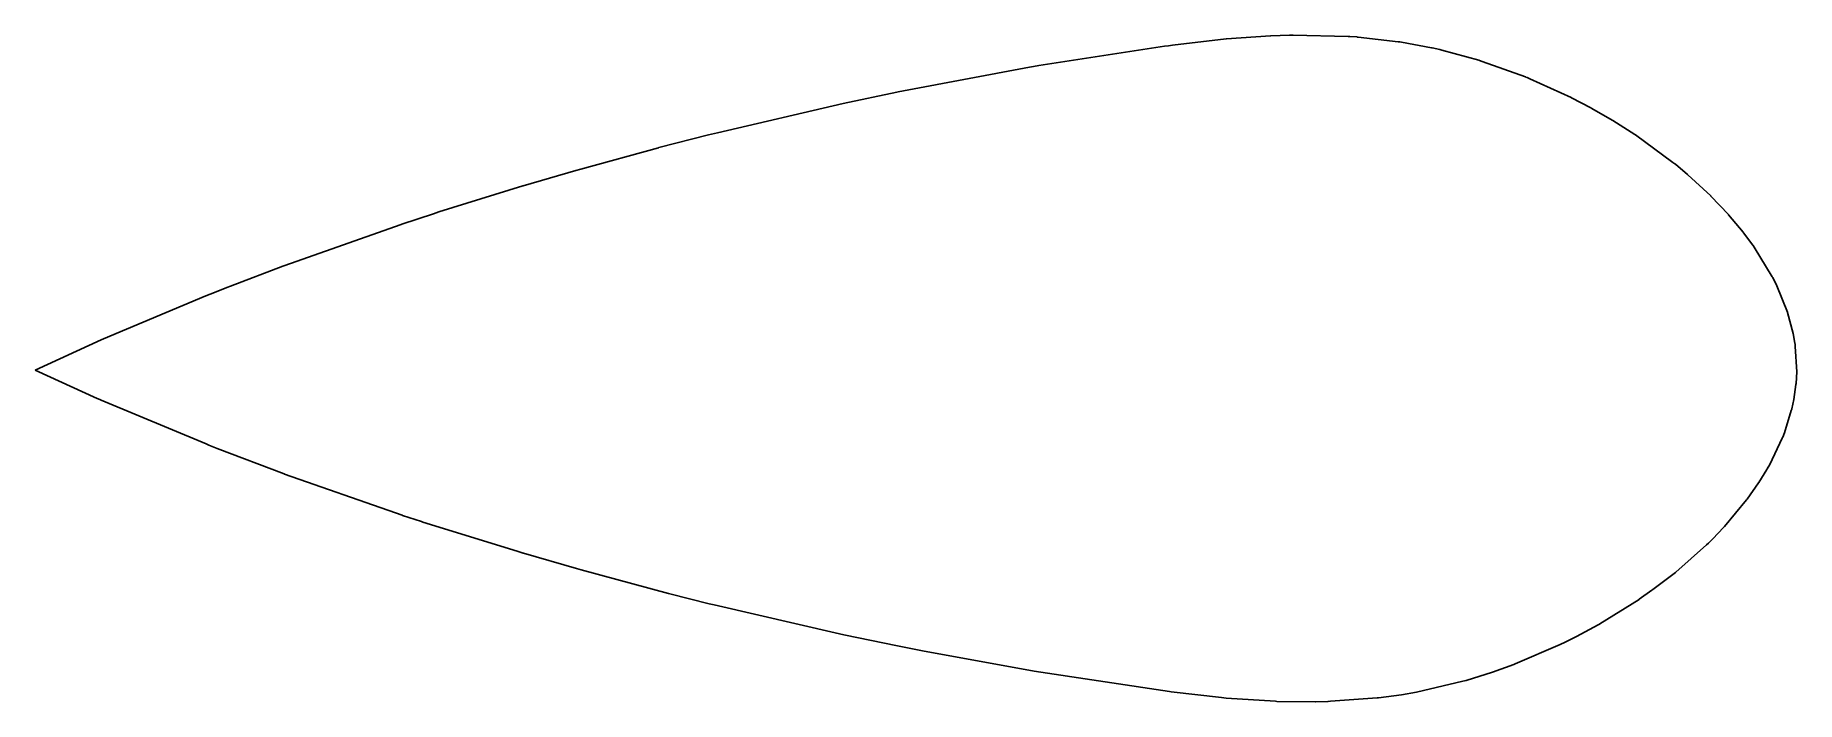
# Model space of a CAD drawing. Header units: metres. Extents: x -88 to 62, y -28 to 28.
import ezdxf

# ---------------------------------------------------------------- set-up
doc = ezdxf.new("R2010")
doc.units = ezdxf.units.M

msp = doc.modelspace()

# ---------------------------------------------------------------- linework, layer by layer
for p, q in [((8.59955, 27.4613), (-2.11501, 25.8125)), ((8.95287, 27.5123), (8.59955, 27.4613)), ((9.27422, 27.5503), (8.95287, 27.5123)), ((13.8545, 28.0858), (9.27422, 27.5503)), ((13.8759, 28.0878), (13.8545, 28.0858)), ((17.6219, 28.3481), (13.8759, 28.0878)), ((17.6514, 28.3493), (17.6219, 28.3481)), ((19.2434, 28.401), (17.6514, 28.3493)), ((19.3333, 28.4036), (19.2434, 28.401)), ((19.5471, 28.4026), (19.3333, 28.4036)), ((24.2331, 28.3031), (19.5471, 28.4026)), ((24.3712, 28.2966), (24.2331, 28.3031)), ((24.975, 28.2537), (24.3712, 28.2966)), ((25.0079, 28.251), (24.975, 28.2537)), ((25.09, 28.243), (25.0079, 28.251)), ((28.5018, 27.8548), (25.09, 28.243)), ((28.6432, 27.8363), (28.5018, 27.8548)), ((28.7781, 27.8127), (28.6432, 27.8363)), ((31.338, 27.3389), (28.7781, 27.8127)), ((31.3954, 27.327), (31.338, 27.3389)), ((32.0292, 27.1841), (31.3954, 27.327)), ((32.2228, 27.1327), (32.0292, 27.1841)), ((35.3681, 26.2751), (32.2228, 27.1327)), ((-2.89539, 25.681), (-13.6351, 23.6693)), ((-2.55786, 25.741), (-2.89539, 25.681)), ((-2.11501, 25.8125), (-2.55786, 25.741)), ((35.4106, 26.2622), (35.3681, 26.2751)), ((35.6596, 26.1741), (35.4106, 26.2622)), ((39.3366, 24.8569), (35.6596, 26.1741)), ((39.3629, 24.8464), (39.3366, 24.8569)), ((39.4669, 24.8042), (39.3629, 24.8464)), ((39.7162, 24.6916), (39.4669, 24.8042)), ((43.2364, 23.0926), (39.7162, 24.6916)), ((-18.7727, 22.5954), (-29.458, 20.0987)), ((-18.7663, 22.5968), (-18.7727, 22.5954)), ((-14.1974, 23.559), (-18.7663, 22.5968)), ((-14.0866, 23.5816), (-14.1974, 23.559)), ((-13.6351, 23.6693), (-14.0866, 23.5816)), ((43.2499, 23.0859), (43.2364, 23.0926)), ((44.9069, 22.2157), (43.2499, 23.0859)), ((44.996, 22.1652), (44.9069, 22.2157)), ((46.7267, 21.1692), (44.996, 22.1652)), ((46.7664, 21.1456), (46.7267, 21.1692)), ((48.6479, 19.952), (46.7664, 21.1456)), ((-30.226, 19.9191), (-34.4492, 18.8353)), ((-29.458, 20.0987), (-30.226, 19.9191)), ((48.7069, 19.9117), (48.6479, 19.952)), ((51.8883, 17.5785), (48.7069, 19.9117)), ((-34.4987, 18.8222), (-41.1076, 17.0132)), ((-34.4492, 18.8353), (-34.4987, 18.8222)), ((-41.5251, 16.8984), (-46.0253, 15.585)), ((-41.1076, 17.0132), (-41.5251, 16.8984)), ((52.065, 17.4459), (51.8883, 17.5785)), ((52.0978, 17.419), (52.065, 17.4459)), ((53.1279, 16.5576), (52.0978, 17.419)), ((53.1711, 16.5209), (53.1279, 16.5576)), ((55.1173, 14.7185), (53.1711, 16.5209)), ((-46.0519, 15.577), (-53.1862, 13.353)), ((-46.0253, 15.585), (-46.0519, 15.577)), ((55.129, 14.7067), (55.1173, 14.7185)), ((56.6253, 13.1259), (55.129, 14.7067)), ((-56.4026, 12.301), (-65.8174, 8.97874)), ((-56.3387, 12.3225), (-56.4026, 12.301)), ((-53.6543, 13.2067), (-56.3387, 12.3225)), ((-53.1862, 13.353), (-53.6543, 13.2067)), ((56.6356, 13.1144), (56.6253, 13.1259)), ((57.8663, 11.6395), (56.6356, 13.1144)), ((57.905, 11.5884), (57.8663, 11.6395)), ((58.6978, 10.5218), (57.905, 11.5884)), ((58.7169, 10.4951), (58.6978, 10.5218)), ((58.8075, 10.3521), (58.7169, 10.4951)), ((60.3541, 7.83302), (58.8075, 10.3521)), ((-66.4854, 8.73988), (-70.9434, 7.03621)), ((-66.3937, 8.77431), (-66.4854, 8.73988)), ((-65.8174, 8.97874), (-66.3937, 8.77431)), ((60.3758, 7.79308), (60.3541, 7.83302)), ((60.3872, 7.77083), (60.3758, 7.79308)), ((60.652, 7.24774), (60.3872, 7.77083)), ((-73.0229, 6.20985), (-81.7397, 2.54506)), ((-72.6606, 6.35925), (-73.0229, 6.20985)), ((-71.1488, 6.95709), (-72.6606, 6.35925)), ((-71.0206, 7.00682), (-71.1488, 6.95709)), ((-70.9434, 7.03621), (-71.0206, 7.00682)), ((60.6598, 7.23206), (60.652, 7.24774)), ((60.6692, 7.21257), (60.6598, 7.23206)), ((60.7277, 7.07275), (60.6692, 7.21257)), ((61.645, 4.81862), (60.7277, 7.07275)), ((61.6529, 4.79539), (61.645, 4.81862)), ((62.1301, 3.01105), (61.6529, 4.79539)), ((62.1333, 2.99503), (62.1301, 3.01105)), ((-81.9459, 2.45543), (-87.5599, -0.11777)), ((-81.7397, 2.54506), (-81.9459, 2.45543)), ((62.2503, 2.35902), (62.1333, 2.99503)), ((62.2556, 2.32912), (62.2503, 2.35902)), ((62.2964, 2.05971), (62.2556, 2.32912)), ((62.2969, 2.05617), (62.2964, 2.05971)), ((62.3063, 1.90138), (62.2969, 2.05617)), ((62.4363, -0.25928), (62.3063, 1.90138)), ((-87.5599, -0.11777), (-82.2757, -2.52281)), ((62.1872, -2.61455), (62.3669, -1.33377)), ((62.3669, -1.33377), (62.3795, -1.24361)), ((62.3795, -1.24361), (62.4363, -0.26038)), ((62.4363, -0.26038), (62.4363, -0.25928)), ((-82.2757, -2.52281), (-82.054, -2.62486)), ((-82.054, -2.62486), (-81.939, -2.67606)), ((-81.939, -2.67606), (-73.01, -6.40176)), ((62.0149, -3.41751), (62.1868, -2.61687)), ((62.1868, -2.61687), (62.1872, -2.61455)), ((61.3821, -5.45976), (61.9722, -3.55533)), ((61.9722, -3.55533), (62.0125, -3.42735)), ((62.0125, -3.42735), (62.0149, -3.41751)), ((60.134, -8.14194), (61.2068, -5.89442)), ((61.2068, -5.89442), (61.2316, -5.8452)), ((61.2316, -5.8452), (61.2394, -5.82616)), ((61.2394, -5.82616), (61.3821, -5.45976)), ((-73.01, -6.40176), (-72.7833, -6.49869)), ((-72.7833, -6.49869), (-72.6432, -6.55481)), ((-72.6432, -6.55481), (-72.056, -6.78642)), ((-72.056, -6.78642), (-66.3698, -8.95296)), ((-66.3698, -8.95296), (-66.3273, -8.96858)), ((-66.3273, -8.96858), (-56.894, -12.2688)), ((59.1973, -9.69165), (59.8842, -8.57898)), ((59.8842, -8.57898), (59.9162, -8.52675)), ((59.9162, -8.52675), (59.9212, -8.51813)), ((59.9212, -8.51813), (60.134, -8.14194)), ((58.216, -11.0888), (59.1843, -9.71173)), ((59.1843, -9.71173), (59.1973, -9.69165)), ((56.2733, -13.4214), (58.1571, -11.1635)), ((58.1571, -11.1635), (58.216, -11.0888)), ((-56.894, -12.2688), (-56.3052, -12.474)), ((-56.3052, -12.474), (-56.2978, -12.4765)), ((-56.2978, -12.4765), (-54.6653, -13.012)), ((-54.6653, -13.012), (-54.5615, -13.046)), ((-54.5615, -13.046), (-46.5319, -15.5385)), ((56.1945, -13.5116), (56.2733, -13.4214)), ((52.1265, -17.3123), (54.7488, -14.9795)), ((54.7488, -14.9795), (54.9121, -14.8326)), ((54.9121, -14.8326), (55.2805, -14.4668)), ((55.2805, -14.4668), (56.1945, -13.5116)), ((-46.5319, -15.5385), (-45.9991, -15.704)), ((-45.9991, -15.704), (-45.9831, -15.7088)), ((-45.9831, -15.7088), (-41.4794, -17.01)), ((-41.4794, -17.01), (-41.0665, -17.1223)), ((-41.0665, -17.1223), (-33.6393, -19.1241)), ((50.1841, -18.8039), (52.0986, -17.3353)), ((52.0986, -17.3353), (52.1265, -17.3123)), ((-33.6393, -19.1241), (-33.5274, -19.1532)), ((-33.5274, -19.1532), (-30.1716, -20.0005)), ((49.0117, -19.628), (50.1058, -18.859)), ((50.1058, -18.859), (50.1841, -18.8039)), ((-30.1716, -20.0005), (-29.7593, -20.0988)), ((-29.7593, -20.0988), (-19.062, -22.5677)), ((45.6626, -21.7176), (49.0089, -19.6299)), ((49.0089, -19.6299), (49.0117, -19.628)), ((43.694, -22.7861), (45.5259, -21.7918)), ((45.5259, -21.7918), (45.6374, -21.7318)), ((45.6374, -21.7318), (45.6626, -21.7176)), ((-19.062, -22.5677), (-18.7053, -22.6469)), ((-18.7053, -22.6469), (-14.1328, -23.597)), ((-14.1328, -23.597), (-12.0175, -24.0164)), ((38.4675, -25.1289), (42.2846, -23.4731)), ((42.2846, -23.4731), (42.4687, -23.3963)), ((42.4687, -23.3963), (42.5548, -23.3559)), ((42.5548, -23.3559), (43.694, -22.7861)), ((-12.0175, -24.0164), (-2.48822, -25.7475)), ((36.5221, -25.8313), (38.3353, -25.1766)), ((38.3353, -25.1766), (38.4607, -25.1315)), ((38.4607, -25.1315), (38.4675, -25.1289)), ((-2.48822, -25.7475), (9.02704, -27.4877)), ((30.0681, -27.5272), (34.0035, -26.5961)), ((34.0035, -26.5961), (34.2916, -26.5278)), ((34.2916, -26.5278), (34.2942, -26.5271)), ((34.2942, -26.5271), (36.5221, -25.8313)), ((9.02704, -27.4877), (9.15671, -27.5042)), ((9.15671, -27.5042), (13.4565, -28.0006)), ((13.4565, -28.0006), (13.6481, -28.0211)), ((13.6481, -28.0211), (13.8596, -28.0369)), ((13.8596, -28.0369), (18.0514, -28.3104)), ((18.0514, -28.3104), (18.154, -28.3151)), ((18.154, -28.3151), (21.444, -28.3502)), ((21.444, -28.3502), (21.4792, -28.3495)), ((21.4792, -28.3495), (22.496, -28.3248)), ((22.496, -28.3248), (22.5372, -28.3236)), ((22.5372, -28.3236), (22.7457, -28.311)), ((22.7457, -28.311), (26.7172, -28.0229)), ((26.7172, -28.0229), (26.743, -28.0205)), ((26.743, -28.0205), (26.8071, -28.0138)), ((26.8071, -28.0138), (28.7666, -27.7498)), ((28.7666, -27.7498), (30.0631, -27.5281)), ((30.0631, -27.5281), (30.0681, -27.5272))]:
    msp.add_line(p, q)

doc.saveas('drawing.dxf')
